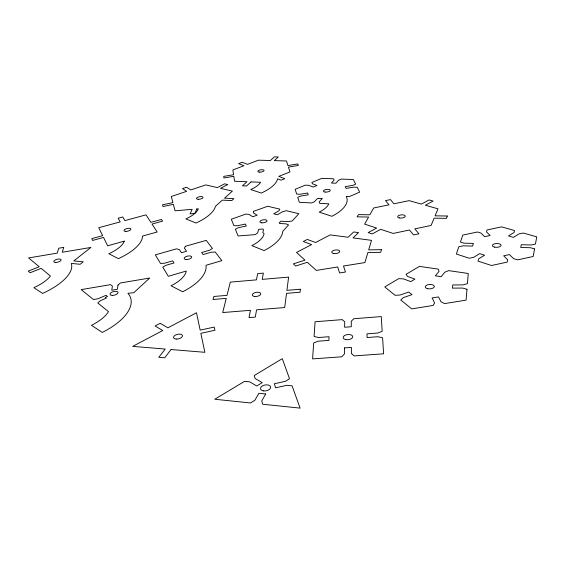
<?xml version="1.0" encoding="UTF-8"?>
<svg xmlns="http://www.w3.org/2000/svg" width="565" height="565" viewBox="0 0 565 565"><rect width="100%" height="100%" fill="white"/><g stroke="black" fill="none" stroke-linecap="round" stroke-linejoin="round"><path stroke-width="0.85" d="M344.459 347.899L344.41 353.987L341.677 356.812L312.607 358.895L313.667 342.948L318.272 341.182L328.894 340.384L329.028 336.712L318.483 337.51L314.098 336.436L315.072 321.753L342.178 319.635L344.685 321.746L344.643 327.248L351.296 326.74L351.268 321.238L353.796 318.731L381.255 316.584L382.187 331.295L377.702 333.046L366.982 333.851L367.109 337.531L377.9 336.726L382.597 337.821L383.607 353.796L354.135 355.915L351.402 353.478L351.381 347.397L344.459 347.899M253.551 211.324L253.438 212.892L257.146 215.187L252.767 216.762L249.087 214.446L245.846 214.079L231.304 219.262L233.917 225.675L237.568 225.725L245.415 224.051L246.284 226.028L238.395 227.709L235.351 229.206L238.105 235.972L255.161 234.637L257.612 232.928L258.664 229.341L262.923 229.002A33.808 14.174 -10.2 0 1 263.495 229.948L262.774 232.526L264.06 233.663A33.808 14.174 -10.2 0 1 251.828 245.613L264.095 250.578A52.63 22.092 -10.2 0 0 282.768 231.276L288.553 224.955L286.187 223.881L279.675 223.472L279.188 222.991L280.883 221.19L288.256 221.642L292.197 220.979L298.843 213.725L286.349 210.717L282.684 211.67L277.408 214.735L273.707 213.817L278.983 210.773L279.788 209.142L267.775 206.253L253.551 211.324M466.98 289.28L466.104 300.135L444.648 303.589L441.039 301.851L438.475 296.908L432.098 297.939L434.591 302.889L433.157 305.439L411.708 308.893L400.747 299.944L403.241 297.635L412.005 294.626L408.735 292.048L400.02 295.036L395.062 295.311L384.779 286.921L398.72 278.665L403.417 278.87L410.762 281.617L414.901 279.124L407.549 276.412L406.044 274.336L419.463 266.383L438.341 269.131L439.026 271.341L435.34 275.833L441.194 276.709L444.846 272.196L448.638 270.628L468.251 273.474L467.432 283.651L462.968 284.901L452.756 284.958L452.41 288.122L462.686 288.065L466.98 289.28M300.375 289.216L300.072 292.232L286.526 293.355L284.689 307.544L256.602 309.811L255.253 317.113L249.031 317.608L250.465 310.312L222.695 312.551L226.254 298.369L213.033 299.471L213.874 296.463L227.003 295.361L230.329 282.119L256.446 279.873L257.675 273.608L263.368 273.114L262.216 279.378L288.616 277.111L286.914 290.346L300.375 289.216M117.972 285.099L117.379 289.273L111.764 290.226L112.414 286.045L110.542 284.647L81.162 289.626L93.486 299.542L97.893 298.793L106.008 295.318L107.52 296.484L105.295 297.557L106.248 298.172L100.316 300.721L97.766 302.981L108.487 311.612A38.936 17.43 -15.9 0 1 91.452 325.334L102.307 332.432A60.639 27.177 -15.9 0 0 127.923 293.299L133.757 292.712L149.718 278.015L120.366 282.987L117.972 285.099M534.561 248.925L533.191 256.496L517.561 259.872L513.543 258.615L509.446 254.582L503.69 255.818L507.723 259.872L507.208 262.103L491.486 265.501L477.983 261.094L478.626 258.89L484.579 255.211L479.657 253.643L473.71 257.301L469.268 258.247L456.365 254.045L458.837 246.743L463.159 245.824L472.538 246.086L473.371 243.423L464.034 243.169L460.433 242.039L462.784 235.089L477.404 231.996L481.013 233.063L484.608 236.671L490.109 235.499L486.465 231.904L487.03 229.955L501.572 226.869L514.51 230.541L514.051 232.526L508.493 235.937L513.416 237.371L518.974 233.931L523.239 233.02L536.75 236.855L535.443 244.052L531.065 244.991L521.276 244.723L520.704 247.456L530.542 247.738L534.561 248.925M381.446 249.652L380.725 252.308L367.879 252.527L364.891 262.577L343.478 266.03L345.483 272.026L339.614 272.973L337.686 266.963L316.28 270.416L307.339 262.294L295.657 266.03L293.362 263.862L304.987 260.154L296.505 252.449L311.59 244.596L303.313 241.502L307.318 239.447L315.602 242.505L330.221 234.885L348.118 237.258L353.669 231.961L358.556 232.589L353.033 237.907L371.502 240.351L368.67 249.878L381.446 249.652M63.711 247.378L62.305 252.258L90.923 247.428L73.796 260.917L83.232 261.814L80.152 264.279L71.331 263.424A55.412 21.922 -16.2 0 1 42.643 293.419L33.851 287.67A35.588 14.069 -16.2 0 0 50.433 276.066L41.16 268.354L30.136 272.74L28.25 271.108L39.232 266.758L28.631 257.944L57.27 253.106L58.732 248.219L63.711 247.378M447.318 216.021L446.414 218.365L434.125 218.154L431.102 225.456L414.823 228.874L418.933 233.811L413.552 234.941L409.512 229.99L393.162 233.43L380.662 229.355L372.158 233.938L368.175 232.603L376.664 228.048L364.623 224.121L368.592 217.045L357.101 216.854L358.415 214.608L369.856 214.792L373.656 207.991L388.96 204.827L385.521 200.617L390.436 199.6L393.932 203.796L409.166 200.646L421.342 204.099L429.068 199.954L433.108 201.076L425.374 205.243L437.995 208.824L435.092 215.83L447.318 216.021M196.86 208.944L194.784 213.464L190.066 213.86L192.199 209.34L175.03 210.794L173.356 204.346L162.953 206.522L162.565 204.805L172.911 202.644L171.315 196.486L186.641 191.337L182.516 188.597L186.591 187.241L190.744 189.96L205.787 184.91L217.306 187.601L224.545 183.837L227.716 184.557L220.47 188.336L232.377 191.118L224.524 198.174L233.896 198.647L231.756 200.61L222.363 200.123L215.427 206.359A48.258 18.341 -11.6 0 1 196.027 223.027L185.864 218.909A30.997 11.773 -11.6 0 0 198.364 208.817L196.86 208.944M185.419 246.291L184.388 248.155L186.556 251.27L181.464 252.732L179.338 249.596L176.492 248.84L155.326 254.872L160.509 263.424L164.507 263.226L172.699 260.861L174.048 262.958L165.813 265.338L162.791 267.181L168.328 276.306L186.309 271.045A36.195 15.862 -13 0 1 171.026 285.777L182.672 291.773A56.359 24.726 -13 0 0 206.013 265.282L221.854 260.649L215.201 252.018L211.183 252.223L203.125 254.554L201.634 252.52L209.65 250.21L212.454 248.459L206.211 240.365L185.419 246.291M265.691 393.982L261.75 400.945L262.725 404.236L300.107 408.121L292.063 385.81L286.773 385.309L275.628 387.802L274.308 383.783L285.367 381.311L289.513 378.734L282.281 358.669L254.236 375.527L255.119 378.522L262.216 382.646L256.736 385.994L249.659 381.82L244.567 381.34L214.756 399.25L250.493 402.965L254.879 400.239L258.89 393.304L265.691 393.982M171.068 349.53L164.683 357.822L158.786 357.306L165.234 349.05L132.697 346.373L162.769 330.525L155.078 325.984L160.206 323.314L167.925 327.806L196.5 312.742L200.165 330.122L214.199 327.093L214.961 330.264L200.843 333.315L204.848 352.306L171.068 349.53M322.071 198.668L319.197 201.882L319.748 203.351L328.802 203.81A32.071 12.734 -8.1 0 1 319.197 212.122L331.853 216.296A49.925 19.839 -8.1 0 0 346.288 196.394L349.474 196.542L359.644 192.142L357.228 187.298L353.676 187.149L346.126 188.42L345.3 186.648L352.807 185.377L355.668 184.162L353.358 179.529L341.366 179.084L338.541 180.27L335.893 183.222L331.443 183.046L334.113 180.101L333.534 178.794L321.803 178.363L311.908 182.439L312.403 183.759L316.979 185.489L313.236 187.043L308.667 185.299L305.298 185.165L295.177 189.332L296.703 194.106L300.128 194.261L307.643 192.997L308.278 194.805L300.728 196.076L297.734 197.326L299.337 202.319L311.569 202.941L314.592 201.649L317.495 198.449L322.071 198.668M251.037 181.902L246.559 185.998L242.463 185.821L246.962 181.739L234.574 181.238L233.818 176.301L223.91 177.968L223.719 176.386L233.578 174.726L232.858 169.973L243.953 165.722L238.628 163.645L242.187 162.289L247.534 164.351L258.417 160.178L270.367 160.509L274.371 156.879L278.27 156.978L274.293 160.622L286.455 160.961L287.945 165.58L297.79 163.921L298.327 165.446L288.44 167.113L289.979 171.915L278.778 176.386L284.781 178.695L281.073 180.186L277.563 178.815A45.751 16.71 -9.8 0 1 261.334 193.053L250.74 189.565A29.394 10.728 -9.8 0 0 260.606 182.29L251.037 181.902M124.265 241.163L107.647 245.789L103.536 237.434L92.589 240.45L91.756 238.642L102.661 235.647L98.762 227.73L120.211 221.89L118.142 218.203L122.767 216.946L124.893 220.611L146.017 214.848L150.904 222.363L161.442 219.467L162.593 221.141L152.013 224.058L157.176 231.996L142.5 236.085A51.634 20.213 -13.9 0 1 118.389 258.657L108.854 253.742A33.166 12.974 -13.9 0 0 124.265 241.163M259.54 172.141A3.157 1.13 -9 0 0 264.074 170.439A3.157 1.13 -9 0 0 259.25 170.213A3.157 1.13 -9 0 0 259.54 172.141M325.073 192.058A3.447 1.328 -7.3 0 0 330.271 190.37A3.447 1.328 -7.3 0 0 325.193 189.727A3.447 1.328 -7.3 0 0 325.073 192.058M399.497 217.963A3.828 1.596 -5 0 0 405.275 216.197A3.828 1.596 -5 0 0 399.596 215.187A3.828 1.596 -5 0 0 399.497 217.963M494.601 247.131A4.336 1.907 -1.6 0 0 501.07 245.302A4.336 1.907 -1.6 0 0 494.545 243.826A4.336 1.907 -1.6 0 0 494.601 247.131M198.28 199.297A3.319 1.236 -10.7 0 0 202.997 197.333A3.319 1.236 -10.7 0 0 197.927 197.185A3.319 1.236 -10.7 0 0 198.28 199.297M261.863 222.829A3.623 1.483 -9.1 0 0 267.047 220.717A3.623 1.483 -9.1 0 0 261.503 220.294A3.623 1.483 -9.1 0 0 261.863 222.829M333.724 253.53A4.019 1.801 -6.9 0 0 339.756 251.411A4.019 1.801 -6.9 0 0 333.795 250.38A4.019 1.801 -6.9 0 0 333.724 253.53M427.599 288.701A4.541 2.204 -3.2 0 0 434.344 286.448A4.541 2.204 -3.2 0 0 427.486 284.873A4.541 2.204 -3.2 0 0 427.599 288.701M125.889 231.375A3.531 1.363 -12.8 0 0 130.896 229.086A3.531 1.363 -12.8 0 0 125.55 229.03A3.531 1.363 -12.8 0 0 125.889 231.375M186.21 259.497A3.849 1.66 -11.6 0 0 191.719 256.997A3.849 1.66 -11.6 0 0 185.878 256.637A3.849 1.66 -11.6 0 0 186.21 259.497M254.596 296.484A4.273 2.062 -9.8 0 0 260.74 293.715A4.273 2.062 -9.8 0 0 254.222 292.931A4.273 2.062 -9.8 0 0 254.596 296.484M345.561 339.565A4.817 2.592 -6.1 0 0 352.744 336.761A4.817 2.592 -6.1 0 0 345.533 335.066A4.817 2.592 -6.1 0 0 345.561 339.565M55.787 262.45A3.764 1.483 -15 0 0 61.091 259.815A3.764 1.483 -15 0 0 55.427 259.893A3.764 1.483 -15 0 0 55.787 262.45M112.188 295.382A4.117 1.822 -14.3 0 0 118.05 292.451A4.117 1.822 -14.3 0 0 111.884 292.204A4.117 1.822 -14.3 0 0 112.188 295.382M176.216 339.057A4.569 2.309 -13.2 0 0 182.46 335.561A4.569 2.309 -13.2 0 0 175.348 335.151A4.569 2.309 -13.2 0 0 176.216 339.057M263.311 390.867A5.134 2.98 -10.3 0 0 270.649 387.117A5.134 2.98 -10.3 0 0 262.774 385.726A5.134 2.98 -10.3 0 0 263.311 390.867"/></g></svg>
